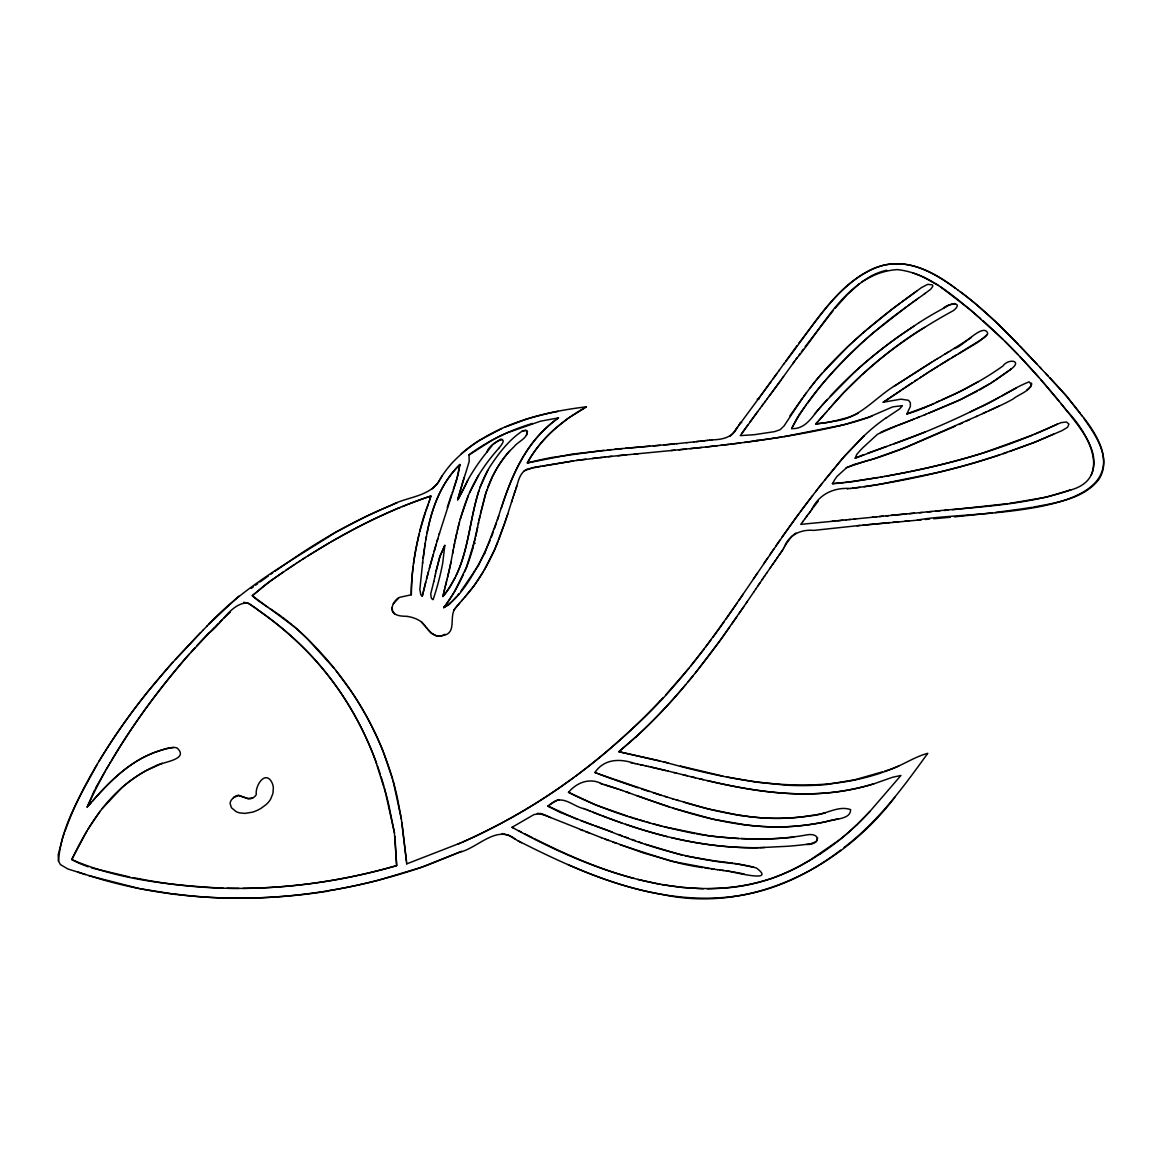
<?xml version="1.0" encoding="UTF-8"?>
<svg xmlns="http://www.w3.org/2000/svg" width="1162" height="1162" viewBox="0 0 1162 1162"><rect width="100%" height="100%" fill="white"/><g stroke="black" fill="none" stroke-linecap="round" stroke-linejoin="round"><path stroke-width="1.5" d="M393.293 603.775L399.365 597.399L411.319 594.784C411.377 568.784 416.17 542.974 423.331 518.034M398.61 597.776A12.375 9.02 -25.8 0 0 393.642 603.296A15.861 11.562 -25.7 0 0 392.19 607.363C390.853 615.439 400.44 616.267 406.163 616.281A30.096 22.165 -26.6 0 1 407.847 616.499M392.19 607.363L392.509 611.168L394.717 614.059M413.207 566.083L412.713 570.222A355.165 265.488 -15.2 0 0 411.29 594.799M422.692 562.059L419.845 589.512L420.833 594.683A9.165 6.667 -25 0 0 422.285 596.135L428.386 571.849M422.532 563.294C426.599 528.187 433.499 490.277 459.876 464.51L458.089 474.706L453.369 489.463M423.186 558.326L424.566 548.13M424.769 546.837L425.365 542.93M425.902 539.633L426.469 536.307M890.353 445.104L855.203 458.133L856.684 454.516L860.534 450.115A119.09 84.027 -14.6 0 0 862.625 447.922L877.601 434.181L896.919 425.67M450.391 565.095C455.94 535.362 461.416 504.758 476.885 478.265M452.57 553.693L453.383 549.423M450.943 562.277L447.995 575.495M453.805 547.302L454.647 543.046M478.352 523.96L478.657 522.421M427.093 532.98C431.305 510.554 439.178 488.098 454.24 470.595A91.391 65.29 -21.5 0 1 459.876 464.51L456.753 479.47L439.12 534.389M477.422 528.608L477.742 527.069M479.122 520.039L485.382 494.126L492.659 476.144M480.022 515.594L472.731 548.696M477.117 530.162L475.795 536.394M455.083 540.94L456.898 532.516M434.937 576.381L435.532 573.592M434.98 576.221L433.847 581.421M435.489 573.781L439.483 557.745L444.799 545.356L442.795 562.582A363.866 244.616 -31.3 0 1 433.876 597.312L433.15 599.665A7.016 5.127 -24.8 0 1 431.276 597.98L430.724 593.855L433.833 581.494M449.984 566.983L450.188 566.039M480.472 513.415L486.907 489.594M436.04 571.167L440.195 555.596L444.785 545.399M449.781 567.928L446.934 579.765M419.09 534.113L415.894 549.19A482.753 361.905 -11.3 0 0 413.469 564.006M444 591.69L442.925 596.498C468.141 566.591 467.632 526.168 478.918 490.582M475.447 537.962L466.499 567.201L454.589 591.458A175.956 123.143 -27.2 0 1 443.782 607.581C463.13 595.569 473.66 572.634 484.67 553.461M422.285 596.135L425.67 582.206M457.378 530.424L459.382 522.319M444.276 590.499L444.567 589.294M458.002 498.353L464.306 477.321M445.148 586.912L442.925 596.498A105.117 74.688 -26.1 0 0 449.607 587.159L455.01 577.688M419.685 531.63L425.989 510.481M444.915 587.87L446.034 583.324M447.53 577.383L447.762 576.439M445.438 585.721L446.513 581.421M446.339 582.133L447.05 579.286M426.585 578.647L436.186 544.281M429.315 568.407L433.135 554.739M460.196 519.312L468.315 495.622M434.123 551.34L437.856 538.631M437.086 541.202L439.541 533.009M447.254 507.474L450.696 496.9M429.896 499.413L430.87 496.029C385.334 511.164 342.529 533.605 302.251 559.488M465.425 473.849L469.172 461.532L469.056 454.967L491.424 440.616A143.187 103.854 -21 0 1 507.111 432.86L540.519 421.196L558.472 417.87A119.526 85.828 -18.5 0 0 541.797 432.351C521.099 453.093 510.089 480.937 501.287 508.346M511.861 501.069L507.547 514.65M511.483 502.304L512.297 499.704M512.21 499.98L515.376 490.19M465.337 474.125L464.146 477.8M506.937 516.582L507.242 515.608M512.732 498.338L513.168 496.973M507.779 513.953L498.832 539.647M513.619 495.622L514.054 494.257M462.926 481.504L457.61 500.096L463.798 488.519M505.993 519.472L506.617 517.54M423.491 517.569L424.464 514.708M463.159 480.807L463.725 479.064M505.034 522.392L505.673 520.445M514.446 493.037C517.962 485.193 518.078 474.169 526.401 469.492M429.533 500.546L425.873 510.786M497.423 519.98C509.029 481.794 524.338 441.589 558.472 417.87M515.826 488.839L516.741 486.137M428.909 502.42L430.87 496.029A352.74 276.338 -26.2 0 0 402.473 506.516M498.745 516.015L484.728 553.344M504.715 523.35L494.431 550.105L484.104 570.266M496.45 522.9L494.446 528.739M223.104 888.204C171.961 885.328 119.09 880.128 71.768 859.56C85.944 830.017 103.433 800.792 130.159 780.937A98.392 72.625 -35.5 0 1 154.764 766.281C160.995 762.054 190.118 759.963 177.074 747.979A11.736 8.454 -33.6 0 0 174.576 747.486L173.675 747.457A32.696 23.647 -34 0 0 166.181 748.633L154.197 752.613A148.533 110.463 -36.2 0 0 148.649 754.966C123.521 765.932 104.972 786.964 87.194 807.096L94.558 790.058M424.624 514.229L425.452 511.934M428.342 504.032L427.18 507.257M451.074 495.84L451.452 494.78M452.221 492.659L452.599 491.599M493.414 531.659L491.279 537.498M819.05 408.763C811.701 417.608 804.903 429.388 791.627 428.618L797.96 416.359M87.194 807.096C112.554 751.102 149.288 700.584 189.275 654.104M62.98 836.655L58.187 854.912L58.521 861.115L60.351 864.513L67.788 868.958L100.658 879.184A567.114 386.365 -23.9 0 0 140.646 888.857M426.294 509.639L426.715 508.506M63.285 835.856L64.462 832.704M479.935 487.662L487.779 470.465M791.627 428.618C808.505 396.271 834.476 369.08 860.635 343.952A566.112 417.754 1 0 1 895.248 315.149L914.538 301.002M65.043 831.179C77.099 797.147 95.269 765.685 115.27 735.778M487.706 487.444C493.559 472.266 502.158 457.857 514.098 446.687C517.802 441.633 528.114 438.103 527.228 431.102A3.137 2.179 -20.8 0 0 525.907 430.434L524.919 430.39A5.897 4.096 -20.9 0 0 522.188 431.175C509.566 439.483 499.892 451.931 491.468 464.335C469.027 497.67 473.341 540.388 455.954 575.786M490.161 540.403L478.555 565.298L460.878 591.211M1069.868 490.233C1113.516 478.628 1087.516 431.857 1067.065 411.116M498.019 541.695C489.812 561.769 479.194 581.16 464.611 597.341M469.579 492.703L478.526 475.505L477.088 477.931M978.36 381.586L959.696 391.768L930.559 405.073L906.825 413.904L910.398 406.395L910.311 402.56L908.423 400.28L900.957 399.162L883.207 402.241L911.749 382.995M464.335 487.357L467.647 480.589L458.394 498.905M1091.205 475.142C1100.734 452.919 1082.795 431.436 1069.97 414.761C1043.389 381.238 1014.833 349.108 982.892 320.596M885.037 476.362L853.431 481.518L832.442 483.668L834.766 479.63A61.31 45.173 -11.1 0 1 837.148 476.289L846.924 467.429L866.373 460.951M95.429 788.373L105.335 770.871M336.297 531.891L342.964 528.216A440.282 353.408 -27.1 0 1 390.388 505.63C406.54 496.537 430.521 497.176 440.049 479.354M439.991 479.456L441.604 476.667A28.048 19.696 -22.7 0 1 442.025 476.013A118.931 85.276 -21 0 1 451.945 463.115C486.413 426.556 537.875 412.568 586.345 406.845L567.855 418.494L555.451 428.342A130.638 94.282 -18.2 0 0 527.33 462.97A132.788 95.894 -18.2 0 1 583.135 408.835M440.369 478.759L442.025 476.013M439.556 480.24L437.972 482.927M86.758 831.295L71.768 859.56A147.589 105.96 -33.5 0 0 80.701 863.903L88.181 866.794M97.172 764.335C80.948 794.619 60.86 826.284 58.521 861.115M783.972 547.781C788.577 534.985 800.792 529.131 813.749 530.395L859.924 525.442M783.769 548.115L782.229 550.643A41.919 31.301 -15.5 0 1 781.329 551.994L779.194 555.029M784.975 546.096L786.848 543.017M483.058 572.038L473.893 585.997L463.449 598.691M106.236 769.375L108.967 764.886M98.886 761.488C120.223 726.076 145.265 692.988 172.862 662.224M111.683 760.442L114.37 756.041A697.055 604.865 -22.5 0 1 187.053 656.53M109.867 763.405L110.782 761.923M782.985 549.423L777.073 558.065M88.254 828.782L100.179 811.149M802.651 397.811L784.03 425.96L780.123 429.737L774.488 431.654L754.254 434.704L740.267 435.619L757.682 411.595M455.736 607.653C447.646 616.906 459.164 635.411 439.367 635.89A10.327 7.655 -25.3 0 1 435.924 635.672L431.392 633.305L427.616 629.121M789.913 415.793L806.457 392.741M787.502 541.986L791.816 536.307L795.912 533.038M115.532 735.401L117.057 733.135A605.373 512.108 -26.7 0 1 148.533 690.824L171.134 664.156L202.856 630.327M753.426 579.025L757.508 572.982M763.594 563.948L767.646 557.963M745.655 603.949L754.036 591.603M743.143 594.218L738.988 600.333M758.002 585.764L760.108 582.656M747.398 601.393L720.498 639.928L695.472 672.783M753.76 591.995L755.881 588.887M755.852 588.916L763.114 578.269M736.171 429.112L737.638 426.977M737.405 427.311L760.238 396.373M798.686 415.255L804.859 406.744M769.68 554.971L773.747 549.03M743.927 606.506L738.654 614.19M764.349 576.468L766.746 572.968M762.228 579.562L764.93 575.611M736.897 603.398L726.25 618.721M766.455 573.389L770.697 567.23M737.086 427.79C732.525 437.682 721.675 439.701 711.885 439.875M775.78 546.067L779.862 540.156M770.377 567.695L775.838 559.808M736.882 616.761L731.508 624.488M772.207 565.052L774.023 562.437M774.938 561.115L777.668 557.194M781.91 537.222L798.948 513.502M738.596 425.568L739.773 423.927M729.692 627.073C697.679 672.653 661.933 716.126 618.809 751.698L667.961 762.911M742.169 432.918L747.936 424.871M724.086 621.801L718.363 629.804M437.391 483.813L432.032 488.984M778.729 370.983L784.248 363.299M776.884 373.554L773.166 378.696M786.078 360.757L797.103 345.55M779.441 369.995L758.408 398.827M783.537 364.272C810.451 330.531 832.689 288.161 873.112 268.64A45.928 30.953 -11.7 0 1 883.251 265.343C909.802 258.879 935.119 273.055 955.643 288.408M782.142 378.478L783.537 376.561M792.658 363.895L797.292 357.489M794.547 361.295L778.366 383.692M717.695 630.734L712.974 637.226M771.307 381.281L764.77 390.243M798.657 355.601L800.037 353.713M795.955 359.319C824.337 325.999 847.824 273.07 897.108 269.613C920.522 271.821 940.581 285.91 958.505 300.116M780.748 380.41L767.211 398.784M777.872 384.361L776.376 386.409M801.402 351.825L803.262 349.268M749.955 422.082L759.817 408.719M764.32 390.868L760.689 395.763M775.867 387.091L773.863 389.807M805.135 346.726L833.401 310.327M798.948 343.037C822.652 313.362 844.454 276.309 883.251 265.343A40.016 26.915 -11.8 0 1 892.619 263.905C917.108 262.133 939.157 276.091 958.025 290.137M773.369 390.49L769.404 395.835M710.912 640.015L705.625 647.089M806.82 516.233L808.708 513.691M759.643 408.966L765.511 401.079M804.932 518.789L806.239 517.032M809.493 512.645L810.582 511.193M805.876 517.511L807.314 515.579M808.403 514.112L812.761 508.273M761.589 406.322L763.55 403.693M764.756 402.081L767.457 398.45M805.15 518.499L802.739 521.723M800.415 511.541L812.528 495.709M803.741 396.358L811.672 385.857M803.015 521.346L800.749 524.367L833.909 521.142M811.555 509.871C818.861 494.184 833.662 487.372 850.439 488.49M978.912 341.628L987.061 334.729A8.439 5.781 -9.5 0 0 987.744 333.392C983.691 321.569 961.235 348.295 954.104 348.542M813.458 507.344L818.309 501.069M487.866 450.841L486.922 452.076A220.591 161.896 -17.9 0 0 467.574 480.574M488.025 450.638L492.499 445.119M805.484 405.93L806.108 405.102M807.416 403.403L811.555 397.883A421.094 308.729 -2.8 0 1 825.616 380.105L833.227 371.419A528.463 389.299 0 0 1 874.013 332.216L906.781 306.608M703.998 649.238L690.518 666.291M810.277 387.687L815.259 381.31M810.669 498.106L816.784 490.204M809.987 498.977C751.306 575.931 705.058 663.226 632.346 728.705C600.609 758.466 565.952 785.207 528.681 807.677M818.15 488.447L819.515 486.704M815.739 491.555L822.202 483.247M486.922 452.076C489.507 442.591 512.805 432.032 498.643 448.43M820.183 485.818L842.174 458.772L864.121 435.692L844.818 455.751L824.541 480.269M526.415 435.213L527.49 431.465M812.383 384.942L822.028 373.249M457.45 595.54L458.859 593.767M102.14 808.621L122.271 787.313A105.495 78.028 -35.6 0 1 130.159 780.937L133.775 778.308A103.418 76.445 -35.6 0 1 145.686 770.856L162.259 763.303M456.666 596.527L449.287 604.443L443.782 607.581M454.022 609.76L462.084 600.246M815.985 380.41L818.963 376.822M693.046 675.79L688.136 681.789M844.091 847.432C878.036 821.824 903.164 787.371 927.77 753.31C912.707 757.319 899.998 767.327 884.747 771.074M814.489 414.122L815.303 413.149M688.775 668.411L665.768 694.861M456.07 607.247L457.116 605.998M815.564 412.83L816.392 411.856M835.144 308.235L847.229 294.698L859.415 283.688M685.638 684.767L680.569 690.722A449.738 314.234 -26.1 0 1 635.977 736.94M457.465 605.591L459.571 603.122M894.755 797.437C841.172 867.273 751.582 913.622 662.66 894.551C611.488 885.865 563.773 863.991 517.831 840.678M819.733 375.922L847.723 346.741A631.344 467.298 2.4 0 1 860.345 335.295L861.449 334.322M816.915 411.232L824.294 402.894M826.952 411.363L815.739 423.97L824.671 422.852A120.964 82.967 -13.4 0 0 834.926 420.949L847.243 417.71M828.782 409.256L843.322 393.09L860.577 376.212M826.879 411.435L829.072 408.922M824.7 413.948L825.79 412.699M830.162 407.673C864.252 367.497 907.115 335.789 953.203 310.719A24.329 16.442 -10.7 0 0 954.975 309.295C963.342 300.9 946.725 303.907 943.544 308.279A342.325 249.525 -4.2 0 0 919.244 322.557M461.59 600.812L463.609 598.503M823.597 415.212L819.152 420.223M819.791 407.92L821.287 406.235M187.111 656.559L214.65 627.131M88.559 805.542L91.333 802.419M92.713 800.865C113.978 776.303 140.253 751.974 173.675 747.457M856.815 824.802L869.902 811.425L900.928 775.475L892.416 777.305L873.868 783.842A180.168 141.212 -12.9 0 1 831.048 792.557L831.033 792.542M191.178 651.969L194.998 647.713M824.207 370.765C846.938 345.521 872.967 323.457 900.129 303.122M822.013 405.422L826.182 400.817M175.36 659.435L196.915 636.413M825.049 402.052L854.724 371.927M826.574 400.382L827.329 399.554M818.019 421.472L815.739 423.97L825.906 422.663A121.531 83.344 -13.4 0 0 834.606 421.022C859.706 418.654 875.102 397.564 895.336 385.421M196.915 645.607L198.847 643.501A424.769 339.958 -27.7 0 1 208.405 633.435C221.419 624.546 230.512 603.572 247.23 602.817M660.248 700.788L663.023 697.825M197.38 635.948L200.561 632.665M202.711 630.487L207.461 625.606M206.981 626.086C243.308 586.621 291.342 560.941 335.905 532.123M209.131 623.892L238.806 596.15M493.487 444.058L500.401 439.309A3.428 2.382 -21.5 0 1 502.362 439.483M233.533 797.597L231.34 800.052A7.626 5.694 -33.6 0 0 230.12 803.581L231.456 807.735L235.973 811.526A21.163 15.803 -33.2 0 0 239.75 812.892L244.921 813.385L252.285 812.209A27.714 20.655 -33 0 0 261.305 808.156L266.127 804.554A19.217 14.365 -33 0 0 270.572 799.253L272.925 793.515L273.346 787.836A26.334 19.652 -33.2 0 0 271.981 782.636C265.415 769.52 254.986 785.599 256.294 794.474A6.376 4.764 -33.1 0 1 252.735 797.931L247.593 798.599L238.399 795.389A5.36 3.994 -33.5 0 0 235.595 796.144L233.533 797.597L238.66 795.374L248.842 798.802A6.391 4.779 -33.1 0 0 252.735 797.945M215.929 625.868L218.529 623.311M219.821 622.048L222.436 619.535M223.743 618.271L230.323 612.069M862.277 374.629L870.934 366.872A420.063 310.617 -2.2 0 1 918.096 331.257L924.574 327.379M597.442 773.5L594.9 772.498C604.414 758.379 620.755 758.481 635.135 763.623M635.875 736.868L618.809 751.698L659.755 760.863M862.553 333.363L865.893 330.473M867.012 329.529L892.387 308.961L921.539 287.551L927.755 284.341L932.127 284.821A3.137 2.106 -10.9 0 1 932.795 286.302L930.733 289.236L924.269 294.044M627.625 816.16L595.845 805.063L568.552 792.339C576.86 782.273 590.267 777.32 602.221 784.03M1010.809 369.269C1023.156 360.54 1008.398 358.099 1002.893 366.015C983.865 379.567 963.167 390.693 941.714 399.902M1011.318 368.862L1009.56 370.257M1010.562 369.458L991.404 382.806M549.641 804.758L557.034 800.284M548.449 805.716L553.17 802.158M548.725 805.498L547.839 806.196L560.433 812.514L593.245 825.194M1009.299 370.46L995.529 380.119M548.014 806.05L577.427 819.457M995.529 407.702L999.015 406.119A138.089 94.398 -10.6 0 0 1013.409 398.827C1017.331 394.906 1036.78 388.457 1029.111 381.862C1011.536 388.747 995.674 400.788 978.012 408.196M1026.845 390.054L1030.781 386.525L1031.725 384.07A4.154 2.905 -8 0 0 1031.362 383.111M840.591 850.148C818.019 867.506 792.629 881.421 765.308 889.685A163.551 133.209 -17.3 0 1 733.469 896.454M575.786 776.071L586.04 768.285A497.844 341.759 -26.5 0 0 660.161 700.73M901.712 301.931L904.98 299.535M251.297 588.364L253.447 586.781M574.043 777.349L558.167 788.664M255.582 585.212L257.732 583.644M905.823 298.925L915.06 292.258M259.867 582.089L268.422 575.902M524.178 470.871L533.111 467.502M908.088 305.65L910.964 303.572M912.402 302.541L918.43 298.213M915.278 300.464L916.731 299.433M918.169 298.402L925.199 293.376M900.986 390.534L884.267 401.631M902.351 389.56L928.67 372.116M270.557 574.377L272.692 572.851M915.903 291.647L916.76 291.052M274.842 571.326L300.479 553.809A528.419 436.331 -27 0 1 334.293 532.995L365.26 516.872A483.276 393.192 -27.4 0 1 397.113 502.783M893.956 386.38L934.64 360.365M895.466 385.334L931.619 362.195M862.088 281.683L870.614 276.309A42.703 28.818 -11.7 0 1 886.679 270.252M283.688 571.617L265.081 584.965L252.314 595.699L266.911 606.651M971.432 337.488L950.705 350.604M286.07 570.019L288.452 568.45M809.188 860.693L840.111 839.414A242.437 192.195 -18.5 0 0 869.888 811.425M289.382 567.826L291.241 566.606M886.33 417.812L899.039 409.315A24.765 17.503 -11.6 0 0 901.596 406.656L902.351 405.64L892.736 406.86L868.522 417.289L844.091 424.711L783.972 436.651M292.17 566.01L294.015 564.805M296.659 563.091L270.397 580.956L252.314 595.699A112.438 78.362 -26 0 0 257.979 600.478L268.262 607.508M958.403 353.713L984.011 337.866A25.259 17.285 -9.9 0 0 986.77 335.15M994.411 380.845L979.581 389.967M295.86 563.614L299.927 560.985M914.843 380.991L917.341 379.378M298.619 561.827L305.446 557.44M919.229 322.542L900.347 335.281A521.462 389.139 0.2 0 0 854.695 371.913M919.854 377.766L921.117 376.953M924.879 374.527L922.367 376.139M926.143 373.728L949.383 359.16M929.92 371.317L938.17 366.103M307.756 555.973L328.89 543.119M977.838 342.325L940.407 364.708M990.024 383.692L961.09 399.365L924.415 414.892M944.851 354.149L946.028 353.437M940.537 356.778L950.865 350.503M947.19 352.74L948.947 351.665M934.233 360.598L937.661 358.535M937.385 358.695L940.668 356.705M951.634 357.794L956.137 355.064M945.621 307.088L943.544 308.279M945.999 306.87L946.376 306.637A49.443 33.887 -9.6 0 1 947.989 305.737L949.238 305.098M331.272 541.724L338.491 537.614M583.033 408.704L583.861 408.24M883.962 401.805L883.207 402.241M584.065 408.123L586.345 406.845M553.896 801.707C564.136 795.767 574.318 806.965 584.05 808.694M1016.024 388.253L1001.934 395.937M513.633 828.114L512.05 827.3L534.012 814.562L540.62 813.574M858.253 413.222L856.496 414.137A51.709 36.225 -12.9 0 1 847.229 417.681M977.416 391.158L957.052 401.224L928.816 413.135M846.096 467.894L854.404 464.335L871.921 459.44M999.581 397.172C965.535 415.008 930.413 431.015 894.144 443.782M977.518 408.443L970.125 412.016M1034.093 434.399L1061.037 422.648L1066.455 421.995L1068.953 424.145L1067.5 427.355L1061.865 430.695L1036.286 441.633L1009.517 451.481M1053.6 434.094L1033.904 442.577L1003.155 453.674M935.86 402.633L939.767 400.803M982.761 413.556L986.233 411.958M966.101 421.24L969.689 419.584M976.196 416.577L999.015 406.119M976.864 416.272L902.075 448.881A358.666 233.33 -14.4 0 1 874.87 458.569L867.186 460.733M459.324 852.312C477.364 848.449 496.348 824.41 514.882 838.819M933.899 403.548L923.993 407.935M958.926 424.537L962.514 422.895M988.557 410.898L994.367 408.24M501.708 428.546L479.194 440.485A109.243 78.174 -21.3 0 0 461.227 453.805M955.338 426.178L906.999 446.963L872.677 459.222M461.648 851.267L427.253 865.254A397.288 282.381 -26.3 0 1 390.287 876.976L378.943 880.055C301.423 900.1 219.4 904.254 140.66 888.828L175.752 894.42M458.946 852.487L420.702 867.549L378.943 880.055A440.921 309.295 -25.9 0 1 334.525 889.714L327.728 890.876M461.953 842.363L466.122 840.504A416.011 292.969 -26.2 0 0 528.666 807.663M460.907 842.828L406.729 863.86L401.326 818.847L393.192 781.198M949.833 304.822L954.22 303.587A4.779 3.239 -10.2 0 1 955.237 303.602M925.242 431.959L890.208 445.162M855.203 458.133L857.12 457.349M505.092 427.079L525.892 419.424M398.13 508.288L400.309 507.387M1032.379 435.111L983.357 452.919A451.582 286.36 -12.9 0 1 927.741 467.763M857.44 457.218L864.034 454.603M522.174 431.16L525.936 430.434M914.421 418.901L899.315 424.784M919.157 416.998L904.864 422.721M527.04 469.201L540.809 466.34M917.283 417.754L925.925 414.297M445.075 634.263C434.051 640.77 427.587 628.337 421.298 621.801A41.658 30.749 -26.9 0 0 407.847 616.499M1071.059 489.768L1046.352 497.176L1009.241 503.451M904.08 423.012L891.094 427.863A96.824 71.187 -10 0 0 880.462 432.496M898.851 765.932C823.873 799.383 739.787 782.956 663.618 761.822M1069.272 490.466C1021.107 506.53 969.471 507.01 919.447 512.703M867.753 453.18L886.577 446.44M897.718 425.379L898.516 425.089M1007.062 452.323L996.88 455.809M999.741 454.836C951.155 470.915 900.884 482.143 850.105 488.534M882.394 771.873L854.666 779.818L827.184 784.379M995.456 456.288L976.734 462.185A454.996 289.033 -12.8 0 1 936.833 472.673L879.808 484.293A250.106 169.55 -12.5 0 1 871.907 485.6L863.976 486.762M825.34 812.892A178.251 140.936 -14.1 0 1 750.376 816.712A179.137 141.59 -14.1 0 0 811.236 815.608C824.584 815.375 837.904 804.99 850.599 809.623C850.758 819.922 833.735 818.614 825.891 821.708A194.199 153.253 -14 0 1 788.17 826.647C733.019 829.363 679.814 811.439 628.744 792.745M840.518 425.582C772.788 441.328 703.315 447.457 634.234 454.095M927.741 467.807L909.962 471.627M557.586 800.124L559.314 799.877M908.016 472.033L886.475 476.1M884.413 476.478C936.674 467.356 988.397 453.906 1037.274 433.063A313.711 206.836 -11.6 0 0 1057.159 424.13M880.273 477.219L882.336 476.841M878.211 477.582L845.311 482.52M533.939 467.342L534.781 467.197A77.593 56.125 -21.5 0 1 536.946 466.863L539.56 466.514M1033.236 507.126C1056.185 502.696 1083.028 499.195 1098.613 479.804C1112.194 458.859 1096.027 435.518 1083.696 418.16M781.721 437.028L744.363 442.446M1032.016 507.329L1022.633 508.767M1021.514 508.927L995.209 512.515M573.374 460.893L542.581 466.107M576.512 460.442L585.968 459.193M540.185 466.427L577.006 460.384L611.909 456.303M1007.599 503.669L952.419 509.726M860.011 487.299L852.08 488.301M740.47 442.94L732.699 443.913M759.774 847.664L787.792 846.256A292.112 225.05 -14.1 0 0 805.92 844.44C820.619 845.529 821.766 831.338 804.99 835.217C769.244 841.332 732.467 839.574 696.779 833.967M806.66 844.338L808.534 844.106A36.24 30.314 -13.9 0 0 810.8 843.714L816.363 841.608L817.699 837.846M728.821 444.378L721.079 445.293M992.203 512.878L954.481 516.872M733.469 896.468C676.502 903.687 619.52 887.507 567.869 864.528M709.357 440.18L712.146 439.846M847.301 488.868L848.129 488.766M706.816 440.471L709.851 440.122M592.271 458.438L595.409 458.06M707.571 440.383L696.169 441.647M705.29 440.645L700.715 441.153M596.266 457.973L597.965 457.784M717.201 445.743L705.625 447.021M699.219 441.328L693.888 441.894M599.665 457.596L602.207 457.305M694.164 441.865L686.582 442.678M603.906 457.131L605.605 456.957M701.775 447.428L690.243 448.634M843.873 482.68L839.574 483.116A183.669 126.832 -12.7 0 1 832.442 483.668M832.079 521.331L835.739 520.954M676.516 443.724L687.062 442.62M837.57 520.75L843.06 520.184M835.449 520.983L846.72 519.821M856.96 525.761L921.321 519.821M603.891 450.29L551.776 457.494A288.307 222.436 -22.6 0 0 527.359 462.955L572.517 454.051L622.12 448.59M663.691 444.988L677.243 443.652M608.147 456.681L638.199 453.717M883.047 516.189L875.974 516.901M879.358 516.553L888.712 515.608M862.901 525.137L889.801 522.551M678.739 449.796L686.408 449.026M848.914 519.588L855.653 518.92M876.86 516.814L854.055 519.08M886.156 515.87L922.207 512.457M845.544 519.937L850.381 519.443M673.989 443.986L614.959 449.229M617.734 455.722L626.492 454.85M671.099 450.551L674.919 450.173M891.283 515.347L906.709 513.865M872.212 517.279L873.751 517.119M830.176 792.629C788.911 796.812 747.515 790.087 707.44 780.617M607.581 449.926L611.27 449.578M909.294 513.633L914.45 513.154M944.052 510.496L948.236 510.118M950.327 517.264L933.74 518.746M660.248 445.307L653.334 445.932M935.715 511.251L939.884 510.873M927.392 511.992L931.546 511.614M892.808 522.29L898.822 521.753M925.46 519.458L929.6 519.109M625.592 448.285L649.878 446.223M904.835 521.23L908.96 520.881M917.167 520.169C970.328 509.363 1169.858 522.493 1081.197 414.645M724.347 888.146L707.484 888.814M764.581 847.534C733.222 848.667 701.819 844.832 671.331 837.599M758.176 847.694C707.44 848.463 657.3 836.379 609.992 818.76M242.989 888.393C294.93 887.913 346.755 880.026 396.663 865.617L394.949 836.495M238.98 888.407L227.055 888.291M243.759 602.265L249.234 603.688L255.771 608.22M703.286 888.785L682.472 887.507L661.817 884.616M738.858 838.485L719.714 837.047A259.794 201.418 -14.6 0 1 708.152 835.725L664.127 826.807M757.188 399.205L758.83 399.321M740.092 422.46L741.734 422.605M756.477 440.296L758.132 440.427M730.317 444.058L731.958 444.189M716.01 861.129L685.202 855.944M716.925 861.231L720.571 861.623M473.704 542.988L475.273 543.162M502.187 833.532L508.593 835.304L519.661 841.782A44.897 36.283 -25.5 0 0 521.447 842.755M721.486 861.725L727.862 862.494M746.12 825.005L712.582 819.123L673.234 808.171M717.564 869.684L711.202 868.842M728.777 862.625L732.699 863.163M714.31 869.249L671.113 861.173L620.174 844.803M717.303 869.655L720.295 870.047M719.685 869.975L730.273 871.471M721.805 870.251L723.926 870.541M709.096 868.551L704.884 867.97M726.279 870.875C728.167 870.425 778.148 884.369 756.622 868.174A30.677 26.319 -18 0 0 754.167 867.36L734.471 863.424M740.906 815.448L750.361 816.77A305.911 232.574 -12.8 0 1 737.434 814.896L708.268 808.912L676.211 799.863M702.792 867.651L696.546 866.663A282.889 220.46 -14.5 0 1 679.479 863.221L643.487 852.995L600.928 837.511M731.145 871.616L736.33 872.473M694.891 833.648C651.432 824.729 608.002 812.558 568.407 792.252M660.248 884.34L659.362 884.18M737.202 872.633L744.058 873.984M658.912 884.093L637.822 879.46M133.194 877.63L140.224 878.966M129.665 876.961L91.435 867.898M140.704 879.053L142.781 879.46C226.91 895.597 314.568 889.191 396.663 865.617L394.397 832.573L384.52 788.257M630.646 762.722L632.564 763.1M727.02 777L756.113 782.128L785.962 785.134A218.165 168.374 -12.9 0 0 827.199 784.452M139.28 888.567L88.777 875.625M634.742 763.536L637.72 764.146M637.531 764.102L645.883 765.903M640.32 764.698L643.109 765.293M722.924 776.143L680.467 766.063M645.433 765.802L648.672 766.528M648.004 766.383L659.798 769.113M650.575 766.964L662.572 769.767M699.422 778.729L703.417 779.673M660.858 769.36L668.571 771.219M663.429 769.97L666 770.595M668.15 771.118L676.429 773.122M691.346 776.768L695.428 777.77M673.742 772.469L687.265 775.78M682.907 774.705C730.796 786.689 780.123 797.655 829.784 792.658A179.703 140.863 -12.9 0 0 873.853 783.798M681.949 855.174L645.418 844.222M661.875 826.211L652.986 823.727M633.784 878.399C599.229 869.22 566.388 854.709 534.505 838.746M646.275 821.781L649.631 822.754M644.59 821.287L639.507 819.791M684.186 802.288L691.041 804.307A369.109 275.409 -12.2 0 0 740.877 815.564M600.391 783.478L604.066 784.597M637.822 819.283L634.423 818.251M672.377 798.701L678.448 800.545M664.693 796.333L672.711 798.802M603.804 784.51L617.414 788.838M632.724 817.743L629.325 816.697M666.988 797.045L653.189 792.745M605.504 785.033L614.03 787.734M661.251 795.273L598.72 773.994M649.369 791.54L641.773 789.1M85.552 874.608L83.62 873.984M83.127 873.839L77.839 872.081M637.996 787.865L614.349 779.789M615.076 788.068L619.114 789.405M669.501 806.965L636.732 795.607M618.721 789.274L620.813 789.986M620.552 789.899L622.512 790.552M622.382 790.509L628.351 792.6M625.882 791.729L629.659 793.065M621.873 823.03L608.772 818.295M638.621 841.84L642.005 843.031M594.915 825.79L602.831 828.622M613.028 779.31L594.9 772.498M603.267 828.782L606.375 829.9M631.91 839.414L635.251 840.62M580.855 820.735L612.229 832.079M607.247 830.234C648.875 847.33 692.291 859.996 737.216 863.86A196.959 176.159 -25.4 0 1 753.557 867.172M625.272 836.96L628.584 838.18M609.367 818.513L601.96 815.724M618.707 834.519L621.975 835.739M612.664 841.985L616.412 843.394M607.189 817.699L590.005 811.061M580.346 829.653L582.975 830.641M589.555 833.154L585.604 831.643M605.213 839.167L608.932 840.576M601.524 837.744L548.914 816.871M598.546 814.402L600.696 815.23M597.442 813.981L592.954 812.223M587.87 810.219L590.732 811.352M583.629 808.534L586.273 809.58M585.75 809.377L588.495 810.466M550.483 817.569L548.115 816.494M247.927 603.078C276.396 621.859 302.962 644.256 324.503 670.91A633.522 436.142 -43.7 0 1 374.295 757.203M547.491 816.189L538.572 813.371A8.73 7.074 -26.2 0 0 537.338 813.444M924.429 277.587L938.504 285.503M547.287 816.087L548.261 816.552M532.879 837.918L524.803 833.837M518.397 830.569L521.593 832.195M512.05 827.3C599.607 875.523 714.514 918.3 808.127 861.318A223.177 177.873 -18.1 0 0 819.791 854.157M267.972 607.334L281.146 616.194M269.976 608.612L295.671 627.887A561.943 390.301 -42.2 0 1 307.785 639.187L333.901 668.019M940.392 286.738L970.502 309.862L1002.821 339.246M259.722 611.328L256.119 608.496M957.604 289.832C988.949 312.346 1015.065 340.96 1041.442 368.877M960.132 291.691L960.959 292.301A528.725 394.702 -21.4 0 1 975.02 303.398L995.079 321.191L1018.406 344.533M282.497 617.196L291.764 624.531M421.298 621.801L425.002 625.621M959.115 300.595L980.626 318.591M293.056 625.635C344.286 670.096 382.225 730.462 397.157 796.841M1004.985 341.367L1017.825 354.439M1037.172 364.403L1030.81 357.736M1039.83 367.177L1065.409 394.819L1082.214 416.069M1045.742 373.365L1047.892 375.631M1030.113 356.995L1027.353 354.061M1020.134 346.349L1027.005 353.698M1019.931 356.661L1038.668 377.185M1050.027 377.897L1067.079 396.765L1080.166 413.222M1040.716 379.524L1058.931 401.064M1060.921 403.505L1066.876 410.869M335.789 670.372L350.241 689.908A620.813 429.896 -43.5 0 1 382.937 750.754L392.538 778.947M427.166 628.526L426.294 627.349M374.28 757.217L376.691 763.695M377.476 765.874L380.453 774.705M381.165 776.942L383.867 785.977M386.263 794.808L375.21 759.687A633.944 436.389 -43.7 0 0 299.186 643.603A675.209 462.026 -44.4 0 0 259.736 611.299M386.525 795.781L387.28 798.73M387.527 799.717L388.268 802.695M388.515 803.697L394.441 832.936M397.389 797.858L401.369 819.065M401.907 822.536L406.468 861.057M406.627 862.814L406.729 863.86M736.011 429.068A35.92 25.39 -16.3 0 1 730.114 436.171M525.892 419.395A215.783 159.76 -21.2 0 1 557.992 411.377M838.354 818.731A199.675 157.306 -14 0 1 788.17 826.705A211.687 166.137 -13.9 0 1 746.149 824.933M793.748 837.177A262.554 203.539 -14.2 0 1 741.298 838.456M770.246 878.893A155.083 126.237 -17.2 0 1 724.347 888.088M809.101 860.577A180.212 145.54 -17.6 0 1 770.29 878.98M856.743 824.744A227.403 181.054 -18.2 0 1 819.849 854.215M871.979 416.141A170.727 115.546 -13.5 0 1 840.46 425.495M558.123 788.606A416.185 293.071 -26.2 0 1 457.784 844.208M864.194 435.735A173.951 128.517 -7.8 0 1 886.257 417.754M830.205 396.169A515.115 384.273 0.1 0 1 913.913 326.159M923.95 407.877A93.221 64.476 -11.7 0 1 906.854 413.977M912.911 272.954A108.778 74.847 -12.5 0 1 924.415 277.602M468.911 454.836A154.226 112.249 -20.9 0 1 532.486 423.433M478.468 475.49A197.918 144.843 -18.2 0 1 498.672 448.445M493.167 475.389A123.913 89.271 -19.3 0 1 509.929 450.522M463.435 574.348A181.548 126.861 -27.3 0 1 443.826 607.595M327.713 891.181A479.906 333.218 -25.4 0 1 175.869 894.144M667.366 836.698A483.348 352.159 -12.1 0 1 625.548 824.25M540.679 813.458A33.277 27.075 -27 0 1 546.387 815.739M338.534 537.686A467.85 380.018 -27 0 1 398.101 508.215M472.702 548.696A238.195 164.205 -28.2 0 1 464.64 571.806"/></g></svg>
